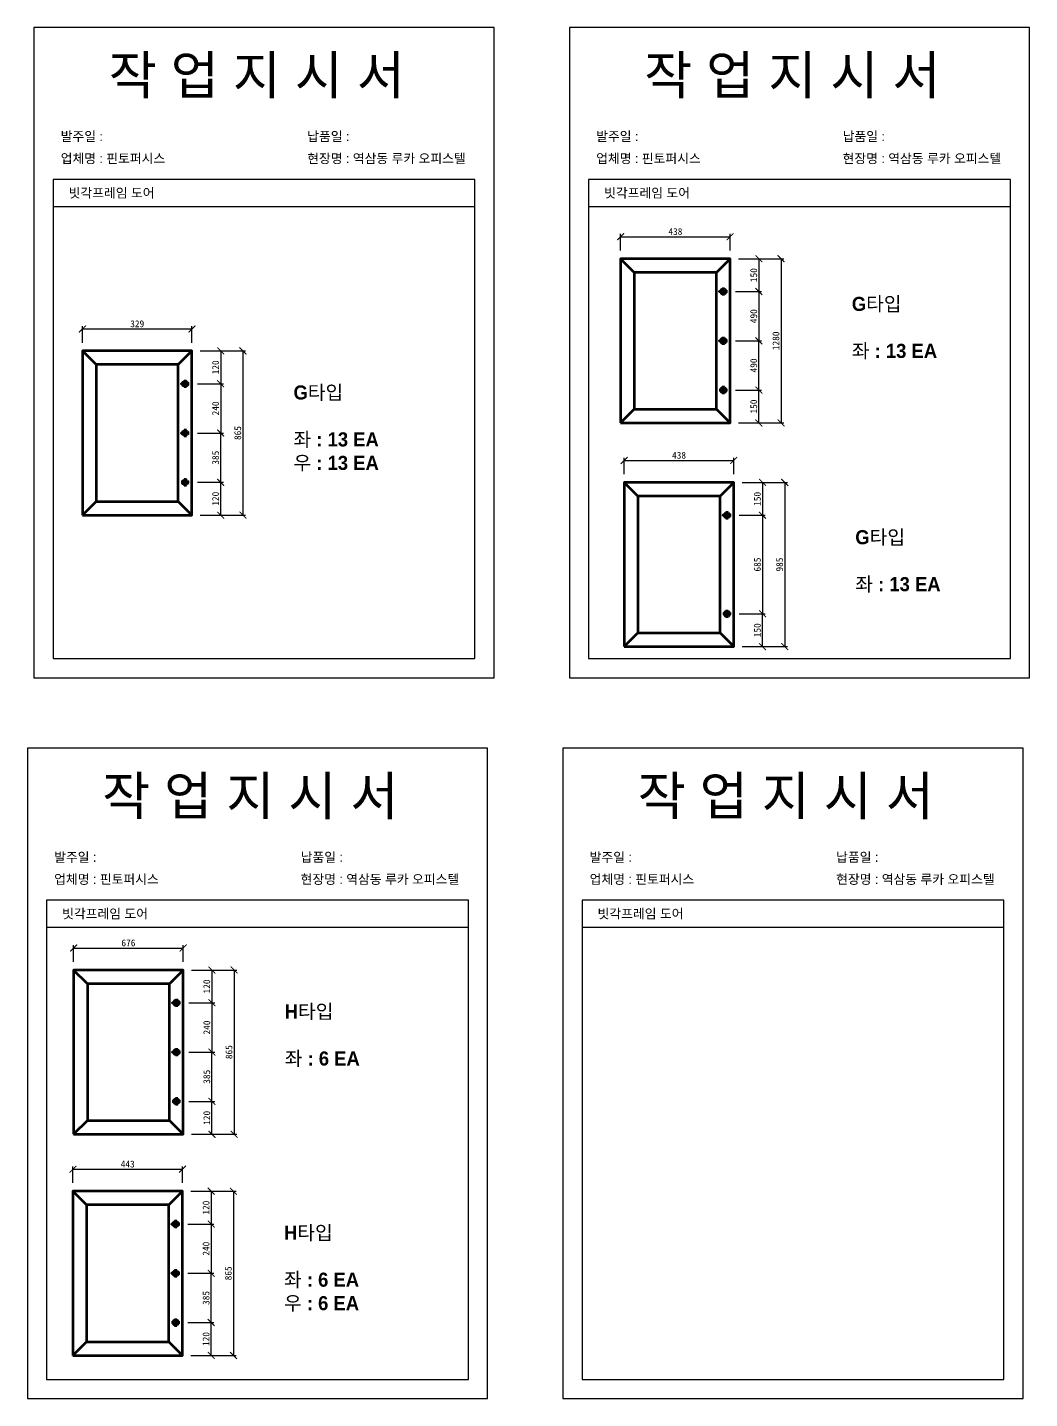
# Model space of a CAD drawing. Header units: millimetres. Extents: x -44117 to 256353, y -2095463 to 65325.
# Drawn here: x 7542 to 11201, y -11227 to -6218 of the extents above; entities that cross this region are included whole.
import ezdxf

# ---------------------------------------------------------------- set-up
doc = ezdxf.new("R2010")
doc.units = ezdxf.units.MM
doc.header["$LTSCALE"] = 10
doc.layers.add('Layer1', color=7, linetype='Continuous', lineweight=70)
doc.dimstyles.new('ISO-25', dxfattribs={"dimtxt": 2.5, "dimasz": 2.5, "dimexe": 1, "dimexo": 1, "dimtad": 1, "dimtxsty": 'Standard', "dimblk": 'ARCHTICK', "dimcen": 2.5, "dimadec": 0, "dimazin": 0, "dimtfac": 1, "dimtmove": 0, "dimatfit": 3, "dimfxl": 0, "dimarcsym": 0})

# ---------------------------------------------------------------- blocks, each defined once
blk = doc.blocks.new('_ArchTick')
at = {"color": 0, "linetype": 'ByBlock', "const_width": 0.15}
blk.add_lwpolyline([(-0.5, -0.5), (0.5, 0.5)], dxfattribs=at)
blk = doc.blocks.new('*D469')
at = {"color": 0, "lineweight": -2}
for p, q in [((7743.1, -7370), (7743.1, -7309.7)), ((8143.1, -7370), (8143.1, -7309.7)), ((7743.1, -7319.7), (8143.1, -7319.7))]:
    blk.add_line(p, q, dxfattribs=at)
at = {"layer": 'Defpoints', "color": 0}
for p in [(8143.1, -7319.7), (7743.1, -7400), (8143.1, -7400)]:
    blk.add_point(p, dxfattribs=at)
at = {"color": 0, "lineweight": -2, "xscale": 25, "yscale": 25, "zscale": 25, "rotation": 180}
blk.add_blockref('_ArchTick', (7743.1, -7319.7), dxfattribs=at)
at = {"color": 0, "lineweight": -2, "xscale": 25, "yscale": 25, "zscale": 25}
blk.add_blockref('_ArchTick', (8143.1, -7319.7), dxfattribs=at)
at = {"color": 0, "insert": (7943.1, -7301), "char_height": 25, "attachment_point": 5}
blk.add_mtext('329', dxfattribs=at)
blk = doc.blocks.new('*D470')
at = {"color": 0, "lineweight": -2}
for p, q in [((8163.1, -7880), (8257.9, -7880)), ((8247.9, -8000), (8247.9, -7880)), ((8173.1, -8000), (8257.9, -8000))]:
    blk.add_line(p, q, dxfattribs=at)
at = {"layer": 'Defpoints', "color": 0}
for p in [(8133.1, -7880), (8247.9, -7880), (8143.1, -8000)]:
    blk.add_point(p, dxfattribs=at)
at = {"color": 0, "lineweight": -2, "xscale": 25, "yscale": 25, "zscale": 25}
for p, rotation in [((8247.9, -7880), 90), ((8247.9, -8000), 270)]:
    blk.add_blockref('_ArchTick', p, dxfattribs=dict(at, rotation=rotation))
at = {"color": 0, "insert": (8229.2, -7940), "char_height": 25, "attachment_point": 5, "rotation": 90}
blk.add_mtext('120', dxfattribs=at)
blk = doc.blocks.new('*D465')
at = {"color": 0, "lineweight": -2}
for p, q in [((8173.1, -7400), (8257.9, -7400)), ((8247.9, -7400), (8247.9, -7520)), ((8163.1, -7520), (8257.9, -7520))]:
    blk.add_line(p, q, dxfattribs=at)
at = {"layer": 'Defpoints', "color": 0}
for p in [(8143.1, -7400), (8133.1, -7520), (8247.9, -7520)]:
    blk.add_point(p, dxfattribs=at)
at = {"color": 0, "lineweight": -2, "xscale": 25, "yscale": 25, "zscale": 25}
for p, rotation in [((8247.9, -7400), 90), ((8247.9, -7520), 270)]:
    blk.add_blockref('_ArchTick', p, dxfattribs=dict(at, rotation=rotation))
at = {"color": 0, "insert": (8229.2, -7460), "char_height": 25, "attachment_point": 5, "rotation": 90}
blk.add_mtext('120', dxfattribs=at)
blk = doc.blocks.new('*D466')
at = {"color": 0, "lineweight": -2}
for p, q in [((8173.1, -7400), (8339, -7400)), ((8329, -7400), (8329, -8000)), ((8173.1, -8000), (8339, -8000))]:
    blk.add_line(p, q, dxfattribs=at)
at = {"layer": 'Defpoints', "color": 0}
for p in [(8143.1, -7400), (8143.1, -8000), (8329, -8000)]:
    blk.add_point(p, dxfattribs=at)
at = {"color": 0, "lineweight": -2, "xscale": 25, "yscale": 25, "zscale": 25}
for p, rotation in [((8329, -7400), 90), ((8329, -8000), 270)]:
    blk.add_blockref('_ArchTick', p, dxfattribs=dict(at, rotation=rotation))
at = {"color": 0, "insert": (8310.2, -7700), "char_height": 25, "attachment_point": 5, "rotation": 90}
blk.add_mtext('865', dxfattribs=at)
blk = doc.blocks.new('*D467')
at = {"color": 0, "lineweight": -2}
for p, q in [((8163.1, -7700), (8257.9, -7700)), ((8247.9, -7880), (8247.9, -7700)), ((8163.1, -7880), (8257.9, -7880))]:
    blk.add_line(p, q, dxfattribs=at)
at = {"layer": 'Defpoints', "color": 0}
for p in [(8133.1, -7700), (8247.9, -7700), (8133.1, -7880)]:
    blk.add_point(p, dxfattribs=at)
at = {"color": 0, "lineweight": -2, "xscale": 25, "yscale": 25, "zscale": 25}
for p, rotation in [((8247.9, -7700), 90), ((8247.9, -7880), 270)]:
    blk.add_blockref('_ArchTick', p, dxfattribs=dict(at, rotation=rotation))
at = {"color": 0, "insert": (8229.2, -7790), "char_height": 25, "attachment_point": 5, "rotation": 90}
blk.add_mtext('385', dxfattribs=at)
blk = doc.blocks.new('*D468')
at = {"color": 0, "lineweight": -2}
for p, q in [((8163.1, -7520), (8257.9, -7520)), ((8247.9, -7520), (8247.9, -7700)), ((8163.1, -7700), (8257.9, -7700))]:
    blk.add_line(p, q, dxfattribs=at)
at = {"layer": 'Defpoints', "color": 0}
for p in [(8133.1, -7520), (8133.1, -7700), (8247.9, -7700)]:
    blk.add_point(p, dxfattribs=at)
at = {"color": 0, "lineweight": -2, "xscale": 25, "yscale": 25, "zscale": 25}
for p, rotation in [((8247.9, -7520), 90), ((8247.9, -7700), 270)]:
    blk.add_blockref('_ArchTick', p, dxfattribs=dict(at, rotation=rotation))
at = {"color": 0, "insert": (8229.2, -7610), "char_height": 25, "attachment_point": 5, "rotation": 90}
blk.add_mtext('240', dxfattribs=at)
blk = doc.blocks.new('*D475')
at = {"color": 0, "lineweight": -2}
for p, q in [((9708.1, -7033.1), (9708.1, -6972.8)), ((9708.1, -6982.8), (10108.1, -6982.8)), ((10108.1, -7033.1), (10108.1, -6972.8))]:
    blk.add_line(p, q, dxfattribs=at)
at = {"layer": 'Defpoints', "color": 0}
for p in [(10108.1, -6982.8), (9708.1, -7063.1), (10108.1, -7063.1)]:
    blk.add_point(p, dxfattribs=at)
at = {"color": 0, "lineweight": -2, "xscale": 25, "yscale": 25, "zscale": 25, "rotation": 180}
blk.add_blockref('_ArchTick', (9708.1, -6982.8), dxfattribs=at)
at = {"color": 0, "lineweight": -2, "xscale": 25, "yscale": 25, "zscale": 25}
blk.add_blockref('_ArchTick', (10108.1, -6982.8), dxfattribs=at)
at = {"color": 0, "insert": (9908.1, -6964.1), "char_height": 25, "attachment_point": 5}
blk.add_mtext('438', dxfattribs=at)
blk = doc.blocks.new('*D476')
at = {"color": 0, "lineweight": -2}
for p, q in [((10128.1, -7543.1), (10222.9, -7543.1)), ((10212.9, -7663.1), (10212.9, -7543.1)), ((10138.1, -7663.1), (10222.9, -7663.1))]:
    blk.add_line(p, q, dxfattribs=at)
at = {"layer": 'Defpoints', "color": 0}
for p in [(10098.1, -7543.1), (10212.9, -7543.1), (10108.1, -7663.1)]:
    blk.add_point(p, dxfattribs=at)
at = {"color": 0, "lineweight": -2, "xscale": 25, "yscale": 25, "zscale": 25}
for p, rotation in [((10212.9, -7543.1), 90), ((10212.9, -7663.1), 270)]:
    blk.add_blockref('_ArchTick', p, dxfattribs=dict(at, rotation=rotation))
at = {"color": 0, "insert": (10194.2, -7603.1), "char_height": 25, "attachment_point": 5, "rotation": 90}
blk.add_mtext('150', dxfattribs=at)
blk = doc.blocks.new('*D471')
at = {"color": 0, "lineweight": -2}
for p, q in [((10138.1, -7063.1), (10222.9, -7063.1)), ((10212.9, -7063.1), (10212.9, -7183.1)), ((10128.1, -7183.1), (10222.9, -7183.1))]:
    blk.add_line(p, q, dxfattribs=at)
at = {"layer": 'Defpoints', "color": 0}
for p in [(10108.1, -7063.1), (10098.1, -7183.1), (10212.9, -7183.1)]:
    blk.add_point(p, dxfattribs=at)
at = {"color": 0, "lineweight": -2, "xscale": 25, "yscale": 25, "zscale": 25}
for p, rotation in [((10212.9, -7063.1), 90), ((10212.9, -7183.1), 270)]:
    blk.add_blockref('_ArchTick', p, dxfattribs=dict(at, rotation=rotation))
at = {"color": 0, "insert": (10194.2, -7123.1), "char_height": 25, "attachment_point": 5, "rotation": 90}
blk.add_mtext('150', dxfattribs=at)
blk = doc.blocks.new('*D472')
at = {"color": 0, "lineweight": -2}
for p, q in [((10138.1, -7063.1), (10304, -7063.1)), ((10294, -7063.1), (10294, -7663.1)), ((10138.1, -7663.1), (10304, -7663.1))]:
    blk.add_line(p, q, dxfattribs=at)
at = {"layer": 'Defpoints', "color": 0}
for p in [(10108.1, -7063.1), (10108.1, -7663.1), (10294, -7663.1)]:
    blk.add_point(p, dxfattribs=at)
at = {"color": 0, "lineweight": -2, "xscale": 25, "yscale": 25, "zscale": 25}
for p, rotation in [((10294, -7063.1), 90), ((10294, -7663.1), 270)]:
    blk.add_blockref('_ArchTick', p, dxfattribs=dict(at, rotation=rotation))
at = {"color": 0, "insert": (10275.2, -7363.1), "char_height": 25, "attachment_point": 5, "rotation": 90}
blk.add_mtext('1280', dxfattribs=at)
blk = doc.blocks.new('*D473')
at = {"color": 0, "lineweight": -2}
for p, q in [((10128.1, -7363.1), (10222.9, -7363.1)), ((10212.9, -7543.1), (10212.9, -7363.1)), ((10128.1, -7543.1), (10222.9, -7543.1))]:
    blk.add_line(p, q, dxfattribs=at)
at = {"layer": 'Defpoints', "color": 0}
for p in [(10098.1, -7363.1), (10212.9, -7363.1), (10098.1, -7543.1)]:
    blk.add_point(p, dxfattribs=at)
at = {"color": 0, "lineweight": -2, "xscale": 25, "yscale": 25, "zscale": 25}
for p, rotation in [((10212.9, -7363.1), 90), ((10212.9, -7543.1), 270)]:
    blk.add_blockref('_ArchTick', p, dxfattribs=dict(at, rotation=rotation))
at = {"color": 0, "insert": (10194.2, -7453.1), "char_height": 25, "attachment_point": 5, "rotation": 90}
blk.add_mtext('490', dxfattribs=at)
blk = doc.blocks.new('*D474')
at = {"color": 0, "lineweight": -2}
for p, q in [((10128.1, -7183.1), (10222.9, -7183.1)), ((10212.9, -7183.1), (10212.9, -7363.1)), ((10128.1, -7363.1), (10222.9, -7363.1))]:
    blk.add_line(p, q, dxfattribs=at)
at = {"layer": 'Defpoints', "color": 0}
for p in [(10098.1, -7183.1), (10098.1, -7363.1), (10212.9, -7363.1)]:
    blk.add_point(p, dxfattribs=at)
at = {"color": 0, "lineweight": -2, "xscale": 25, "yscale": 25, "zscale": 25}
for p, rotation in [((10212.9, -7183.1), 90), ((10212.9, -7363.1), 270)]:
    blk.add_blockref('_ArchTick', p, dxfattribs=dict(at, rotation=rotation))
at = {"color": 0, "insert": (10194.2, -7273.1), "char_height": 25, "attachment_point": 5, "rotation": 90}
blk.add_mtext('490', dxfattribs=at)
blk = doc.blocks.new('*D479')
at = {"color": 0, "lineweight": -2}
for p, q in [((9721.4, -7850.4), (9721.4, -7790.1)), ((9721.4, -7800.1), (10121.4, -7800.1)), ((10121.4, -7850.4), (10121.4, -7790.1))]:
    blk.add_line(p, q, dxfattribs=at)
at = {"layer": 'Defpoints', "color": 0}
for p in [(10121.4, -7800.1), (9721.4, -7880.4), (10121.4, -7880.4)]:
    blk.add_point(p, dxfattribs=at)
at = {"color": 0, "lineweight": -2, "xscale": 25, "yscale": 25, "zscale": 25, "rotation": 180}
blk.add_blockref('_ArchTick', (9721.4, -7800.1), dxfattribs=at)
at = {"color": 0, "lineweight": -2, "xscale": 25, "yscale": 25, "zscale": 25}
blk.add_blockref('_ArchTick', (10121.4, -7800.1), dxfattribs=at)
at = {"color": 0, "insert": (9921.4, -7781.4), "char_height": 25, "attachment_point": 5}
blk.add_mtext('438', dxfattribs=at)
blk = doc.blocks.new('*D480')
at = {"color": 0, "lineweight": -2}
for p, q in [((10141.4, -8360.4), (10236.3, -8360.4)), ((10226.3, -8480.4), (10226.3, -8360.4)), ((10151.4, -8480.4), (10236.3, -8480.4))]:
    blk.add_line(p, q, dxfattribs=at)
at = {"layer": 'Defpoints', "color": 0}
for p in [(10111.4, -8360.4), (10226.3, -8360.4), (10121.4, -8480.4)]:
    blk.add_point(p, dxfattribs=at)
at = {"color": 0, "lineweight": -2, "xscale": 25, "yscale": 25, "zscale": 25}
for p, rotation in [((10226.3, -8360.4), 90), ((10226.3, -8480.4), 270)]:
    blk.add_blockref('_ArchTick', p, dxfattribs=dict(at, rotation=rotation))
at = {"color": 0, "insert": (10207.5, -8420.4), "char_height": 25, "attachment_point": 5, "rotation": 90}
blk.add_mtext('150', dxfattribs=at)
blk = doc.blocks.new('*D477')
at = {"color": 0, "lineweight": -2}
for p, q in [((10151.4, -7880.4), (10236.3, -7880.4)), ((10226.3, -7880.4), (10226.3, -8000.4)), ((10141.4, -8000.4), (10236.3, -8000.4))]:
    blk.add_line(p, q, dxfattribs=at)
at = {"layer": 'Defpoints', "color": 0}
for p in [(10121.4, -7880.4), (10111.4, -8000.4), (10226.3, -8000.4)]:
    blk.add_point(p, dxfattribs=at)
at = {"color": 0, "lineweight": -2, "xscale": 25, "yscale": 25, "zscale": 25}
for p, rotation in [((10226.3, -7880.4), 90), ((10226.3, -8000.4), 270)]:
    blk.add_blockref('_ArchTick', p, dxfattribs=dict(at, rotation=rotation))
at = {"color": 0, "insert": (10207.5, -7940.4), "char_height": 25, "attachment_point": 5, "rotation": 90}
blk.add_mtext('150', dxfattribs=at)
blk = doc.blocks.new('*D478')
at = {"color": 0, "lineweight": -2}
for p, q in [((10151.4, -7880.4), (10317.3, -7880.4)), ((10307.3, -7880.4), (10307.3, -8480.4)), ((10151.4, -8480.4), (10317.3, -8480.4))]:
    blk.add_line(p, q, dxfattribs=at)
at = {"layer": 'Defpoints', "color": 0}
for p in [(10121.4, -7880.4), (10121.4, -8480.4), (10307.3, -8480.4)]:
    blk.add_point(p, dxfattribs=at)
at = {"color": 0, "lineweight": -2, "xscale": 25, "yscale": 25, "zscale": 25}
for p, rotation in [((10307.3, -7880.4), 90), ((10307.3, -8480.4), 270)]:
    blk.add_blockref('_ArchTick', p, dxfattribs=dict(at, rotation=rotation))
at = {"color": 0, "insert": (10288.6, -8180.4), "char_height": 25, "attachment_point": 5, "rotation": 90}
blk.add_mtext('985', dxfattribs=at)
blk = doc.blocks.new('*D481')
at = {"color": 0, "lineweight": -2}
for p, q in [((10141.4, -8000.4), (10236.3, -8000.4)), ((10226.3, -8000.4), (10226.3, -8360.4)), ((10141.4, -8360.4), (10236.3, -8360.4))]:
    blk.add_line(p, q, dxfattribs=at)
at = {"layer": 'Defpoints', "color": 0}
for p in [(10111.4, -8000.4), (10111.4, -8360.4), (10226.3, -8360.4)]:
    blk.add_point(p, dxfattribs=at)
at = {"color": 0, "lineweight": -2, "xscale": 25, "yscale": 25, "zscale": 25}
for p, rotation in [((10226.3, -8000.4), 90), ((10226.3, -8360.4), 270)]:
    blk.add_blockref('_ArchTick', p, dxfattribs=dict(at, rotation=rotation))
at = {"color": 0, "insert": (10207.5, -8180.4), "char_height": 25, "attachment_point": 5, "rotation": 90}
blk.add_mtext('685', dxfattribs=at)
blk = doc.blocks.new('*D494')
at = {"color": 0, "lineweight": -2}
for p, q in [((7711, -9631.7), (7711, -9571.4)), ((7711, -9581.4), (8111, -9581.4)), ((8111, -9631.7), (8111, -9571.4))]:
    blk.add_line(p, q, dxfattribs=at)
at = {"layer": 'Defpoints', "color": 0}
for p in [(8111, -9581.4), (7711, -9661.7), (8111, -9661.7)]:
    blk.add_point(p, dxfattribs=at)
at = {"color": 0, "lineweight": -2, "xscale": 25, "yscale": 25, "zscale": 25, "rotation": 180}
blk.add_blockref('_ArchTick', (7711, -9581.4), dxfattribs=at)
at = {"color": 0, "lineweight": -2, "xscale": 25, "yscale": 25, "zscale": 25}
blk.add_blockref('_ArchTick', (8111, -9581.4), dxfattribs=at)
at = {"color": 0, "insert": (7911, -9562.7), "char_height": 25, "attachment_point": 5}
blk.add_mtext('676', dxfattribs=at)
blk = doc.blocks.new('*D495')
at = {"color": 0, "lineweight": -2}
for p, q in [((8131, -10141.7), (8225.9, -10141.7)), ((8215.9, -10261.7), (8215.9, -10141.7)), ((8141, -10261.7), (8225.9, -10261.7))]:
    blk.add_line(p, q, dxfattribs=at)
at = {"layer": 'Defpoints', "color": 0}
for p in [(8101, -10141.7), (8215.9, -10141.7), (8111, -10261.7)]:
    blk.add_point(p, dxfattribs=at)
at = {"color": 0, "lineweight": -2, "xscale": 25, "yscale": 25, "zscale": 25}
for p, rotation in [((8215.9, -10141.7), 90), ((8215.9, -10261.7), 270)]:
    blk.add_blockref('_ArchTick', p, dxfattribs=dict(at, rotation=rotation))
at = {"color": 0, "insert": (8197.1, -10201.7), "char_height": 25, "attachment_point": 5, "rotation": 90}
blk.add_mtext('120', dxfattribs=at)
blk = doc.blocks.new('*D490')
at = {"color": 0, "lineweight": -2}
for p, q in [((8141, -9661.7), (8225.9, -9661.7)), ((8215.9, -9661.7), (8215.9, -9781.7)), ((8131, -9781.7), (8225.9, -9781.7))]:
    blk.add_line(p, q, dxfattribs=at)
at = {"layer": 'Defpoints', "color": 0}
for p in [(8111, -9661.7), (8101, -9781.7), (8215.9, -9781.7)]:
    blk.add_point(p, dxfattribs=at)
at = {"color": 0, "lineweight": -2, "xscale": 25, "yscale": 25, "zscale": 25}
for p, rotation in [((8215.9, -9661.7), 90), ((8215.9, -9781.7), 270)]:
    blk.add_blockref('_ArchTick', p, dxfattribs=dict(at, rotation=rotation))
at = {"color": 0, "insert": (8197.1, -9721.7), "char_height": 25, "attachment_point": 5, "rotation": 90}
blk.add_mtext('120', dxfattribs=at)
blk = doc.blocks.new('*D491')
at = {"color": 0, "lineweight": -2}
for p, q in [((8141, -9661.7), (8306.9, -9661.7)), ((8296.9, -9661.7), (8296.9, -10261.7)), ((8141, -10261.7), (8306.9, -10261.7))]:
    blk.add_line(p, q, dxfattribs=at)
at = {"layer": 'Defpoints', "color": 0}
for p in [(8111, -9661.7), (8111, -10261.7), (8296.9, -10261.7)]:
    blk.add_point(p, dxfattribs=at)
at = {"color": 0, "lineweight": -2, "xscale": 25, "yscale": 25, "zscale": 25}
for p, rotation in [((8296.9, -9661.7), 90), ((8296.9, -10261.7), 270)]:
    blk.add_blockref('_ArchTick', p, dxfattribs=dict(at, rotation=rotation))
at = {"color": 0, "insert": (8278.2, -9961.7), "char_height": 25, "attachment_point": 5, "rotation": 90}
blk.add_mtext('865', dxfattribs=at)
blk = doc.blocks.new('*D492')
at = {"color": 0, "lineweight": -2}
for p, q in [((8131, -9961.7), (8225.9, -9961.7)), ((8215.9, -10141.7), (8215.9, -9961.7)), ((8131, -10141.7), (8225.9, -10141.7))]:
    blk.add_line(p, q, dxfattribs=at)
at = {"layer": 'Defpoints', "color": 0}
for p in [(8101, -9961.7), (8215.9, -9961.7), (8101, -10141.7)]:
    blk.add_point(p, dxfattribs=at)
at = {"color": 0, "lineweight": -2, "xscale": 25, "yscale": 25, "zscale": 25}
for p, rotation in [((8215.9, -9961.7), 90), ((8215.9, -10141.7), 270)]:
    blk.add_blockref('_ArchTick', p, dxfattribs=dict(at, rotation=rotation))
at = {"color": 0, "insert": (8197.1, -10051.7), "char_height": 25, "attachment_point": 5, "rotation": 90}
blk.add_mtext('385', dxfattribs=at)
blk = doc.blocks.new('*D493')
at = {"color": 0, "lineweight": -2}
for p, q in [((8131, -9781.7), (8225.9, -9781.7)), ((8215.9, -9781.7), (8215.9, -9961.7)), ((8131, -9961.7), (8225.9, -9961.7))]:
    blk.add_line(p, q, dxfattribs=at)
at = {"layer": 'Defpoints', "color": 0}
for p in [(8101, -9781.7), (8101, -9961.7), (8215.9, -9961.7)]:
    blk.add_point(p, dxfattribs=at)
at = {"color": 0, "lineweight": -2, "xscale": 25, "yscale": 25, "zscale": 25}
for p, rotation in [((8215.9, -9781.7), 90), ((8215.9, -9961.7), 270)]:
    blk.add_blockref('_ArchTick', p, dxfattribs=dict(at, rotation=rotation))
at = {"color": 0, "insert": (8197.1, -9871.7), "char_height": 25, "attachment_point": 5, "rotation": 90}
blk.add_mtext('240', dxfattribs=at)
blk = doc.blocks.new('*D500')
at = {"color": 0, "lineweight": -2}
for p, q in [((7708.4, -10439.8), (7708.4, -10379.5)), ((7708.4, -10389.5), (8108.4, -10389.5)), ((8108.4, -10439.8), (8108.4, -10379.5))]:
    blk.add_line(p, q, dxfattribs=at)
at = {"layer": 'Defpoints', "color": 0}
for p in [(8108.4, -10389.5), (7708.4, -10469.8), (8108.4, -10469.8)]:
    blk.add_point(p, dxfattribs=at)
at = {"color": 0, "lineweight": -2, "xscale": 25, "yscale": 25, "zscale": 25, "rotation": 180}
blk.add_blockref('_ArchTick', (7708.4, -10389.5), dxfattribs=at)
at = {"color": 0, "lineweight": -2, "xscale": 25, "yscale": 25, "zscale": 25}
blk.add_blockref('_ArchTick', (8108.4, -10389.5), dxfattribs=at)
at = {"color": 0, "insert": (7908.4, -10370.8), "char_height": 25, "attachment_point": 5}
blk.add_mtext('443', dxfattribs=at)
blk = doc.blocks.new('*D501')
at = {"color": 0, "lineweight": -2}
for p, q in [((8128.4, -10949.8), (8223.3, -10949.8)), ((8213.3, -11069.8), (8213.3, -10949.8)), ((8138.4, -11069.8), (8223.3, -11069.8))]:
    blk.add_line(p, q, dxfattribs=at)
at = {"layer": 'Defpoints', "color": 0}
for p in [(8098.4, -10949.8), (8213.3, -10949.8), (8108.4, -11069.8)]:
    blk.add_point(p, dxfattribs=at)
at = {"color": 0, "lineweight": -2, "xscale": 25, "yscale": 25, "zscale": 25}
for p, rotation in [((8213.3, -10949.8), 90), ((8213.3, -11069.8), 270)]:
    blk.add_blockref('_ArchTick', p, dxfattribs=dict(at, rotation=rotation))
at = {"color": 0, "insert": (8194.5, -11009.8), "char_height": 25, "attachment_point": 5, "rotation": 90}
blk.add_mtext('120', dxfattribs=at)
blk = doc.blocks.new('*D496')
at = {"color": 0, "lineweight": -2}
for p, q in [((8138.4, -10469.8), (8223.3, -10469.8)), ((8213.3, -10469.8), (8213.3, -10589.8)), ((8128.4, -10589.8), (8223.3, -10589.8))]:
    blk.add_line(p, q, dxfattribs=at)
at = {"layer": 'Defpoints', "color": 0}
for p in [(8108.4, -10469.8), (8098.4, -10589.8), (8213.3, -10589.8)]:
    blk.add_point(p, dxfattribs=at)
at = {"color": 0, "lineweight": -2, "xscale": 25, "yscale": 25, "zscale": 25}
for p, rotation in [((8213.3, -10469.8), 90), ((8213.3, -10589.8), 270)]:
    blk.add_blockref('_ArchTick', p, dxfattribs=dict(at, rotation=rotation))
at = {"color": 0, "insert": (8194.5, -10529.8), "char_height": 25, "attachment_point": 5, "rotation": 90}
blk.add_mtext('120', dxfattribs=at)
blk = doc.blocks.new('*D497')
at = {"color": 0, "lineweight": -2}
for p, q in [((8138.4, -10469.8), (8304.4, -10469.8)), ((8294.4, -10469.8), (8294.4, -11069.8)), ((8138.4, -11069.8), (8304.4, -11069.8))]:
    blk.add_line(p, q, dxfattribs=at)
at = {"layer": 'Defpoints', "color": 0}
for p in [(8108.4, -10469.8), (8108.4, -11069.8), (8294.4, -11069.8)]:
    blk.add_point(p, dxfattribs=at)
at = {"color": 0, "lineweight": -2, "xscale": 25, "yscale": 25, "zscale": 25}
for p, rotation in [((8294.4, -10469.8), 90), ((8294.4, -11069.8), 270)]:
    blk.add_blockref('_ArchTick', p, dxfattribs=dict(at, rotation=rotation))
at = {"color": 0, "insert": (8275.6, -10769.8), "char_height": 25, "attachment_point": 5, "rotation": 90}
blk.add_mtext('865', dxfattribs=at)
blk = doc.blocks.new('*D498')
at = {"color": 0, "lineweight": -2}
for p, q in [((8128.4, -10769.8), (8223.3, -10769.8)), ((8213.3, -10949.8), (8213.3, -10769.8)), ((8128.4, -10949.8), (8223.3, -10949.8))]:
    blk.add_line(p, q, dxfattribs=at)
at = {"layer": 'Defpoints', "color": 0}
for p in [(8098.4, -10769.8), (8213.3, -10769.8), (8098.4, -10949.8)]:
    blk.add_point(p, dxfattribs=at)
at = {"color": 0, "lineweight": -2, "xscale": 25, "yscale": 25, "zscale": 25}
for p, rotation in [((8213.3, -10769.8), 90), ((8213.3, -10949.8), 270)]:
    blk.add_blockref('_ArchTick', p, dxfattribs=dict(at, rotation=rotation))
at = {"color": 0, "insert": (8194.5, -10859.8), "char_height": 25, "attachment_point": 5, "rotation": 90}
blk.add_mtext('385', dxfattribs=at)
blk = doc.blocks.new('*D499')
at = {"color": 0, "lineweight": -2}
for p, q in [((8128.4, -10589.8), (8223.3, -10589.8)), ((8213.3, -10589.8), (8213.3, -10769.8)), ((8128.4, -10769.8), (8223.3, -10769.8))]:
    blk.add_line(p, q, dxfattribs=at)
at = {"layer": 'Defpoints', "color": 0}
for p in [(8098.4, -10589.8), (8098.4, -10769.8), (8213.3, -10769.8)]:
    blk.add_point(p, dxfattribs=at)
at = {"color": 0, "lineweight": -2, "xscale": 25, "yscale": 25, "zscale": 25}
for p, rotation in [((8213.3, -10589.8), 90), ((8213.3, -10769.8), 270)]:
    blk.add_blockref('_ArchTick', p, dxfattribs=dict(at, rotation=rotation))
at = {"color": 0, "insert": (8194.5, -10679.8), "char_height": 25, "attachment_point": 5, "rotation": 90}
blk.add_mtext('240', dxfattribs=at)

msp = doc.modelspace()

# ---------------------------------------------------------------- linework, layer by layer
for p, q in [((9176.12498, -6773.2982), (7636.12498, -6773.2982)), ((11131.21887, -6773.2982), (9591.21887, -6773.2982)), ((9176.12498, -6873.2982), (7636.12498, -6873.2982)), ((11131.21887, -6873.2982), (9591.21887, -6873.2982)), ((9152.26807, -9406.55651), (7612.26807, -9406.55651)), ((11107.36195, -9406.55651), (9567.36195, -9406.55651)), ((9152.26807, -9506.55651), (7612.26807, -9506.55651)), ((11107.36195, -9506.55651), (9567.36195, -9506.55651))]:
    msp.add_line(p, q)
for points in [[(7566.12498, -8594.12848), (9246.12498, -8594.12848), (9246.12498, -6218.12848), (7566.12498, -6218.12848)], [(9521.21887, -8594.12848), (11201.21887, -8594.12848), (11201.21887, -6218.12848), (9521.21887, -6218.12848)], [(7542.26807, -11227.38679), (9222.26807, -11227.38679), (9222.26807, -8851.38679), (7542.26807, -8851.38679)], [(9497.36195, -11227.38679), (11177.36195, -11227.38679), (11177.36195, -8851.38679), (9497.36195, -8851.38679)]]:
    msp.add_lwpolyline(points, close=True)
for points in [[(7636.12498, -6773.2982), (7636.12498, -8524.12848), (9176.12498, -8524.12848), (9176.12498, -6773.2982)], [(9591.21887, -6773.2982), (9591.21887, -8524.12848), (11131.21887, -8524.12848), (11131.21887, -6773.2982)], [(7612.26807, -9406.55651), (7612.26807, -11157.38679), (9152.26807, -11157.38679), (9152.26807, -9406.55651)], [(9567.36195, -9406.55651), (9567.36195, -11157.38679), (11107.36195, -11157.38679), (11107.36195, -9406.55651)]]:
    msp.add_lwpolyline(points)
at = {"layer": 'Layer1'}
for p, q in [((9758.06165, -7113.1062), (9708.06165, -7063.1062)), ((10058.06165, -7113.1062), (10108.06165, -7063.1062)), ((10083.06165, -7168.1062), (10083.06165, -7198.1062)), ((10083.06165, -7348.1062), (10083.06165, -7378.1062)), ((7793.07392, -7449.99862), (7743.07392, -7399.99862)), ((8093.07392, -7449.99862), (8143.07392, -7399.99862)), ((8118.07392, -7504.99862), (8118.07392, -7534.99862)), ((10098.06165, -7543.1062), (10068.06165, -7543.1062)), ((10083.06165, -7528.1062), (10083.06165, -7558.1062)), ((9758.06165, -7613.1062), (9708.06165, -7663.1062)), ((10108.06165, -7663.1062), (10058.06165, -7613.1062)), ((8118.07392, -7684.99862), (8118.07392, -7714.99862)), ((8133.07392, -7879.99862), (8103.07392, -7879.99862)), ((8118.07392, -7864.99862), (8118.07392, -7894.99862)), ((9771.42891, -7930.39513), (9721.42891, -7880.39513)), ((10071.42891, -7930.39513), (10121.42891, -7880.39513)), ((7793.07392, -7949.99862), (7743.07392, -7999.99862)), ((8143.07392, -7999.99862), (8093.07392, -7949.99862)), ((10096.42891, -7985.39513), (10096.42891, -8015.39513)), ((10111.42891, -8360.39513), (10081.42891, -8360.39513)), ((10096.42891, -8345.39513), (10096.42891, -8375.39513)), ((9771.42891, -8430.39513), (9721.42891, -8480.39513)), ((10121.42891, -8480.39513), (10071.42891, -8430.39513)), ((7761.00692, -9711.66482), (7711.00692, -9661.66482)), ((8061.00692, -9711.66482), (8111.00692, -9661.66482)), ((8086.00692, -9766.66482), (8086.00692, -9796.66482)), ((8086.00692, -9946.66482), (8086.00692, -9976.66482)), ((8101.00692, -10141.66482), (8071.00692, -10141.66482)), ((8086.00692, -10126.66482), (8086.00692, -10156.66482)), ((7761.00692, -10211.66482), (7711.00692, -10261.66482)), ((8111.00692, -10261.66482), (8061.00692, -10211.66482)), ((7758.43876, -10519.79114), (7708.43876, -10469.79114)), ((8058.43876, -10519.79114), (8108.43876, -10469.79114)), ((8083.43876, -10574.79114), (8083.43876, -10604.79114)), ((8083.43876, -10754.79114), (8083.43876, -10784.79114)), ((8098.43876, -10949.79114), (8068.43876, -10949.79114)), ((8083.43876, -10934.79114), (8083.43876, -10964.79114)), ((7758.43876, -11019.79114), (7708.43876, -11069.79114)), ((8108.43876, -11069.79114), (8058.43876, -11019.79114))]:
    msp.add_line(p, q, dxfattribs=at)
for points in [[(9708.06165, -7663.1062), (10108.06165, -7663.1062), (10108.06165, -7063.1062), (9708.06165, -7063.1062)], [(9758.06165, -7613.1062), (10058.06165, -7613.1062), (10058.06165, -7113.1062), (9758.06165, -7113.1062)], [(10098.06165, -7183.1062), (10068.06165, -7183.1062)], [(10098.06165, -7363.1062), (10068.06165, -7363.1062)], [(7743.07392, -7999.99862), (8143.07392, -7999.99862), (8143.07392, -7399.99862), (7743.07392, -7399.99862)], [(7793.07392, -7949.99862), (8093.07392, -7949.99862), (8093.07392, -7449.99862), (7793.07392, -7449.99862)], [(8133.07392, -7519.99862), (8103.07392, -7519.99862)], [(8133.07392, -7699.99862), (8103.07392, -7699.99862)], [(9721.42891, -8480.39513), (10121.42891, -8480.39513), (10121.42891, -7880.39513), (9721.42891, -7880.39513)], [(9771.42891, -8430.39513), (10071.42891, -8430.39513), (10071.42891, -7930.39513), (9771.42891, -7930.39513)], [(10111.42891, -8000.39513), (10081.42891, -8000.39513)], [(7711.00692, -10261.66482), (8111.00692, -10261.66482), (8111.00692, -9661.66482), (7711.00692, -9661.66482)], [(7761.00692, -10211.66482), (8061.00692, -10211.66482), (8061.00692, -9711.66482), (7761.00692, -9711.66482)], [(8101.00692, -9781.66482), (8071.00692, -9781.66482)], [(8101.00692, -9961.66482), (8071.00692, -9961.66482)], [(7708.43876, -11069.79114), (8108.43876, -11069.79114), (8108.43876, -10469.79114), (7708.43876, -10469.79114)], [(7758.43876, -11019.79114), (8058.43876, -11019.79114), (8058.43876, -10519.79114), (7758.43876, -10519.79114)], [(8098.43876, -10589.79114), (8068.43876, -10589.79114)], [(8098.43876, -10769.79114), (8068.43876, -10769.79114)]]:
    msp.add_lwpolyline(points, close=True, dxfattribs=at)
for centre in [(10083.06165, -7183.1062), (10083.06165, -7363.1062), (8118.07392, -7519.99862), (10083.06165, -7543.1062), (8118.07392, -7699.99862), (8118.07392, -7879.99862), (10096.42891, -8000.39513), (10096.42891, -8360.39513), (8086.00692, -9781.66482), (8086.00692, -9961.66482), (8086.00692, -10141.66482), (8083.43876, -10589.79114), (8083.43876, -10769.79114), (8083.43876, -10949.79114)]:
    msp.add_circle(centre, 10, dxfattribs=at)

# ---------------------------------------------------------------- texts
at = {"attachment_point": 1}
for s, heights, insert, char_height in [('{\\fGulim|b0|i0|c129|p50;작 업 지 시 서}', [-155.84554], (7838.93159, -6322.29099), 140), ('{\\fGulim|b0|i0|c129|p50;작 업 지 시 서}', [-155.84554], (9794.02547, -6322.29099), 140), ('{\\fGulim|b0|i0|c129|p50;발주일 :}', [-38.18216], (7663.72223, -6599.01141), 34.3), ('{\\fGulim|b0|i0|c129|p50;납품일 :}', [-37.67976], (8563.70021, -6599.01141), 34.3), ('{\\fGulim|b0|i0|c129|p50;발주일 :}', [-38.18216], (9618.81612, -6599.01141), 34.3), ('{\\fGulim|b0|i0|c129|p50;납품일 :}', [-37.67976], (10518.7941, -6599.01141), 34.3), ('{\\fGulim|b0|i0|c129|p50;업체명 : 핀토퍼시스}', [-38.2735], (7663.72223, -6679.66759), 34.3), ('{\\fGulim|b0|i0|c129|p50;현장명 : 역삼동 루카 오피스텔}', [-38.31917], (8563.70021, -6679.66759), 34.3), ('{\\fGulim|b0|i0|c129|p50;업체명 : 핀토퍼시스}', [-38.2735], (9618.81612, -6679.66759), 34.3), ('{\\fGulim|b0|i0|c129|p50;현장명 : 역삼동 루카 오피스텔}', [-38.31917], (10518.7941, -6679.66759), 34.3), ('{\\fGulim|b0|i0|c129|p50;빗각프레임 도어}', [-38.36485], (7692.68482, -6805.53617), 34.3), ('{\\fGulim|b0|i0|c129|p50;빗각프레임 도어}', [-38.36485], (9647.7787, -6805.53617), 34.3), ('{\\fGulim|b1|i0|c129|p50;G타입\\P\\P좌 : 13 EA}', [-230.98056], (10552.25086, -7202.4582), 51.45), ('{\\fGulim|b1|i0|c129|p50;G타입\\P\\P좌 : 13 EA\\P우 : 13 EA}', [-318.15972], (8513.74453, -7525.93898), 51.45), ('{\\fGulim|b1|i0|c129|p50;G타입\\P\\P좌 : 13 EA}', [-230.98056], (10564.88083, -8054.79396), 51.45), ('{\\fGulim|b0|i0|c129|p50;작 업 지 시 서}', [-155.84554], (7815.07467, -8955.5493), 140), ('{\\fGulim|b0|i0|c129|p50;작 업 지 시 서}', [-155.84554], (9770.16856, -8955.5493), 140), ('{\\fGulim|b0|i0|c129|p50;발주일 :}', [-38.18216], (7639.86532, -9232.26972), 34.3), ('{\\fGulim|b0|i0|c129|p50;납품일 :}', [-37.67976], (8539.8433, -9232.26972), 34.3), ('{\\fGulim|b0|i0|c129|p50;발주일 :}', [-38.18216], (9594.9592, -9232.26972), 34.3), ('{\\fGulim|b0|i0|c129|p50;납품일 :}', [-37.67976], (10494.93719, -9232.26972), 34.3), ('{\\fGulim|b0|i0|c129|p50;업체명 : 핀토퍼시스}', [-38.2735], (7639.86532, -9312.9259), 34.3), ('{\\fGulim|b0|i0|c129|p50;현장명 : 역삼동 루카 오피스텔}', [-38.31917], (8539.8433, -9312.9259), 34.3), ('{\\fGulim|b0|i0|c129|p50;업체명 : 핀토퍼시스}', [-38.2735], (9594.9592, -9312.9259), 34.3), ('{\\fGulim|b0|i0|c129|p50;현장명 : 역삼동 루카 오피스텔}', [-38.31917], (10494.93719, -9312.9259), 34.3), ('{\\fGulim|b0|i0|c129|p50;빗각프레임 도어}', [-38.36485], (7668.8279, -9438.79448), 34.3), ('{\\fGulim|b0|i0|c129|p50;빗각프레임 도어}', [-38.36485], (9623.92179, -9438.79448), 34.3), ('{\\fGulim|b1|i0|c129|p50;H타입\\P\\P좌 : 6 EA}', [-230.98056], (8481.67752, -9787.60518), 51.45), ('{\\fGulim|b1|i0|c129|p50;H타입\\P\\P좌 : 6 EA\\P우 : 6 EA}', [-318.15972], (8479.10937, -10595.7315), 51.45)]:
    msp.add_mtext_dynamic_manual_height_columns(s, width=3307.3198183, gutter_width=12.5, heights=heights, dxfattribs=dict(at, insert=insert, char_height=char_height))

# ---------------------------------------------------------------- dimensions: what is measured, and where the dimension line sits
for base, p1, p2, text, picture, middle in [((10108.06165, -6982.8464), (9708.06165, -7063.1062), (10108.06165, -7063.1062), '438', '*D475', (9908.06165, -6964.0964)), ((8143.07392, -7319.73883), (7743.07392, -7399.99862), (8143.07392, -7399.99862), '329', '*D469', (7943.07392, -7300.98883)), ((10121.42891, -7800.13533), (9721.42891, -7880.39513), (10121.42891, -7880.39513), '438', '*D479', (9921.42891, -7781.38533)), ((8111.00692, -9581.40502), (7711.00692, -9661.66482), (8111.00692, -9661.66482), '676', '*D494', (7911.00692, -9562.65502)), ((8108.43876, -10389.53135), (7708.43876, -10469.79114), (8108.43876, -10469.79114), '443', '*D500', (7908.43876, -10370.78135))]:
    dim = msp.add_linear_dim(base=base, p1=p1, p2=p2, text=text, dimstyle='ISO-25', override={"dimscale": 10, "dimexo": 3})
    dim.commit()
    dim.dimension.update_dxf_attribs({"geometry": picture, "text_midpoint": middle})
for base, p1, p2, text, picture, middle in [((10212.90697, -7183.1062), (10108.06165, -7063.1062), (10098.06165, -7183.1062), '150', '*D471', (10194.15697, -7123.1062)), ((10293.98164, -7663.1062), (10108.06165, -7063.1062), (10108.06165, -7663.1062), '1280', '*D472', (10275.23164, -7363.1062)), ((10212.90697, -7363.1062), (10098.06165, -7183.1062), (10098.06165, -7363.1062), '490', '*D474', (10194.15697, -7273.1062)), ((10212.90697, -7363.1062), (10098.06165, -7543.1062), (10098.06165, -7363.1062), '490', '*D473', (10194.15697, -7453.1062)), ((8328.99392, -7999.99862), (8143.07392, -7399.99862), (8143.07392, -7999.99862), '865', '*D466', (8310.24392, -7699.99862)), ((8247.91924, -7699.99862), (8133.07392, -7519.99862), (8133.07392, -7699.99862), '240', '*D468', (8229.16924, -7609.99862)), ((10212.90697, -7543.1062), (10108.06165, -7663.1062), (10098.06165, -7543.1062), '150', '*D476', (10194.15697, -7603.1062)), ((8247.91924, -7699.99862), (8133.07392, -7879.99862), (8133.07392, -7699.99862), '385', '*D467', (8229.16924, -7789.99862)), ((10226.27422, -8000.39513), (10121.42891, -7880.39513), (10111.42891, -8000.39513), '150', '*D477', (10207.52422, -7940.39513)), ((10307.3489, -8480.39513), (10121.42891, -7880.39513), (10121.42891, -8480.39513), '985', '*D478', (10288.5989, -8180.39513)), ((10226.27422, -8360.39513), (10111.42891, -8000.39513), (10111.42891, -8360.39513), '685', '*D481', (10207.52422, -8180.39513)), ((10226.27422, -8360.39513), (10121.42891, -8480.39513), (10111.42891, -8360.39513), '150', '*D480', (10207.52422, -8420.39513)), ((8296.92691, -10261.66482), (8111.00692, -9661.66482), (8111.00692, -10261.66482), '865', '*D491', (8278.17691, -9961.66482)), ((8215.85224, -9961.66482), (8101.00692, -9781.66482), (8101.00692, -9961.66482), '240', '*D493', (8197.10224, -9871.66482)), ((8215.85224, -9961.66482), (8101.00692, -10141.66482), (8101.00692, -9961.66482), '385', '*D492', (8197.10224, -10051.66482)), ((8294.35876, -11069.79114), (8108.43876, -10469.79114), (8108.43876, -11069.79114), '865', '*D497', (8275.60876, -10769.79114)), ((8213.28408, -10769.79114), (8098.43876, -10589.79114), (8098.43876, -10769.79114), '240', '*D499', (8194.53408, -10679.79114)), ((8213.28408, -10769.79114), (8098.43876, -10949.79114), (8098.43876, -10769.79114), '385', '*D498', (8194.53408, -10859.79114))]:
    dim = msp.add_linear_dim(base=base, p1=p1, p2=p2, angle=90, text=text, dimstyle='ISO-25', override={"dimscale": 10, "dimexo": 3})
    dim.commit()
    dim.dimension.update_dxf_attribs({"geometry": picture, "text_midpoint": middle})
for base, p1, p2, picture, middle in [((8247.91924, -7519.99862), (8143.07392, -7399.99862), (8133.07392, -7519.99862), '*D465', (8229.16924, -7459.99862)), ((8247.91924, -7879.99862), (8143.07392, -7999.99862), (8133.07392, -7879.99862), '*D470', (8229.16924, -7939.99862)), ((8215.85224, -9781.66482), (8111.00692, -9661.66482), (8101.00692, -9781.66482), '*D490', (8197.10224, -9721.66482)), ((8215.85224, -10141.66482), (8111.00692, -10261.66482), (8101.00692, -10141.66482), '*D495', (8197.10224, -10201.66482)), ((8213.28408, -10589.79114), (8108.43876, -10469.79114), (8098.43876, -10589.79114), '*D496', (8194.53408, -10529.79114)), ((8213.28408, -10949.79114), (8108.43876, -11069.79114), (8098.43876, -10949.79114), '*D501', (8194.53408, -11009.79114))]:
    dim = msp.add_linear_dim(base=base, p1=p1, p2=p2, angle=90, dimstyle='ISO-25', override={"dimscale": 10, "dimexo": 3})
    dim.commit()
    dim.dimension.update_dxf_attribs({"geometry": picture, "text_midpoint": middle})

doc.saveas('drawing.dxf')
